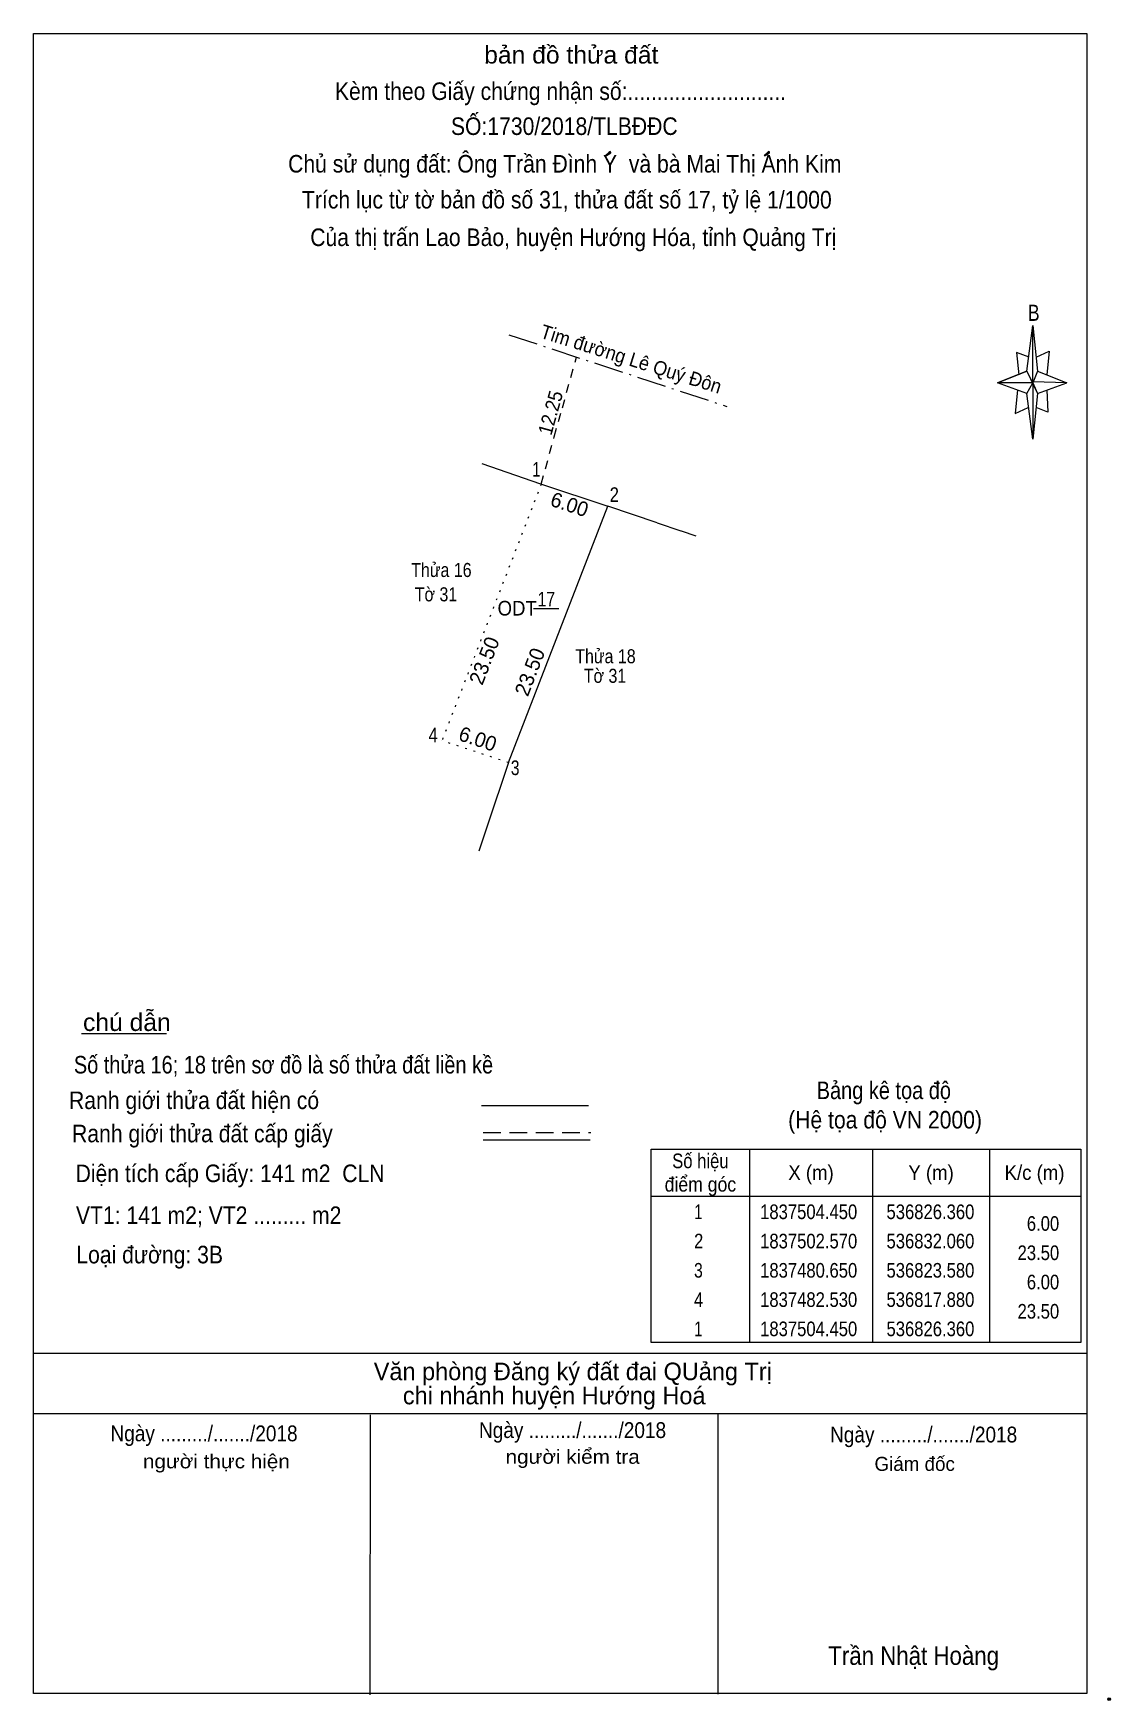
# Model space of a CAD drawing. Header units: metres. Extents: x 536783 to 536875, y 1837401 to 1837543.
import ezdxf
from ezdxf.enums import TextEntityAlignment as Align

# ---------------------------------------------------------------- set-up
doc = ezdxf.new("R2010")
doc.units = ezdxf.units.M
doc.header["$LTSCALE"] = 0.5
doc.header["$PDMODE"] = 32
doc.header["$PDSIZE"] = 0.25
for name, pattern in [('DOT_DASHED', [7.7, 5, -1.2, 0.3, -1.2]), ('DOTTED', [1.5, 0.3, -1.2]), ('MEDIUM_DASHED', [4.5, 3, -1.5]), ('SHORT_DASHED', [2.7, 1.5, -1.2])]:
    doc.linetypes.add(name, pattern=pattern)
for name, color, linetype, lineweight in [('10', 7, 'Continuous', 13), ('17', 7, 'Continuous', 13), ('23', 7, 'Continuous', 13), ('5', 7, 'Continuous', 13), ('6', 7, 'Continuous', 13), ('63', 7, 'Continuous', 13), ('8', 7, 'SHORT_DASHED', 13)]:
    doc.layers.add(name, color=color, linetype=linetype, lineweight=lineweight)

msp = doc.modelspace()

# ---------------------------------------------------------------- hatches: boundary and pattern name
at = {"layer": '5'}
for points in [[(536831.94, 1837532.51), (536832.23, 1837532.69), (536832.27, 1837532.72), (536832.3, 1837532.75), (536832.31, 1837532.78), (536832.29, 1837532.83), (536832.26, 1837532.85), (536832.2, 1837532.83), (536832.15, 1837532.8), (536832.14, 1837532.78), (536831.86, 1837532.51)], [(536845.5, 1837532.51), (536845.79, 1837532.69), (536845.83, 1837532.72), (536845.86, 1837532.75), (536845.87, 1837532.78), (536845.85, 1837532.83), (536845.82, 1837532.85), (536845.76, 1837532.83), (536845.71, 1837532.8), (536845.7, 1837532.78), (536845.42, 1837532.51)]]:
    msp.add_hatch(color=256, dxfattribs=at).paths.add_polyline_path(points)

# ---------------------------------------------------------------- linework, layer by layer
at = {"layer": '10', "linetype": 'DOT_DASHED'}
msp.add_line((536823.61, 1837517.2), (536842.23, 1837511.07), dxfattribs=at)
at = {"layer": '10'}
for p, q in [((536826.29, 1837504.47), (536832.06, 1837502.57)), ((536823.58, 1837480.65), (536832.06, 1837502.57)), ((536836.28, 1837501.14), (536832.06, 1837502.57)), ((536836.28, 1837501.14), (536838.28, 1837500.46)), ((536838.28, 1837500.46), (536838.33, 1837500.44)), ((536838.33, 1837500.44), (536839.57, 1837500.02)), ((536823.58, 1837480.65), (536823.18, 1837479.47)), ((536823.18, 1837479.47), (536822.15, 1837476.42)), ((536822.15, 1837476.42), (536821.03, 1837473.09))]:
    msp.add_line(p, q, dxfattribs=at)
at = {"layer": '17'}
msp.add_line((536787.1, 1837457.52), (536794.34, 1837457.52), dxfattribs=at)
for points in [[(536811.76, 1837401.02), (536811.76, 1837401.15), (536811.78, 1837424.93)], [(536841.47, 1837401.09), (536841.47, 1837401.15), (536841.49, 1837425)]]:
    msp.add_lwpolyline(points, dxfattribs=at)
at = {"layer": '23'}
for p, q in [((536821.3, 1837506.2), (536826.29, 1837504.47)), ((536826.29, 1837504.47), (536832.06, 1837502.57)), ((536836.28, 1837501.14), (536832.06, 1837502.57)), ((536836.28, 1837501.14), (536838.28, 1837500.46)), ((536838.28, 1837500.46), (536838.33, 1837500.44)), ((536838.33, 1837500.44), (536839.57, 1837500.02))]:
    msp.add_line(p, q, dxfattribs=at)
at = {"layer": '5'}
for p, q in [((536782.98, 1837401.15), (536782.98, 1837542.95)), ((536867.85, 1837514.09), (536868.35, 1837517.99)), ((536868.75, 1837514.09), (536871.25, 1837513.09)), ((536867.85, 1837512.19), (536865.35, 1837513.09)), ((536868.75, 1837512.19), (536868.35, 1837508.29)), ((536869.55, 1837512.49), (536869.65, 1837510.59)), ((536869.65, 1837510.59), (536868.65, 1837510.99))]:
    msp.add_line(p, q, dxfattribs=at)
for points in [[(536782.98, 1837542.95), (536872.98, 1837542.95), (536872.98, 1837401.15)], [(536868.05, 1837515.29), (536866.95, 1837515.69), (536867.15, 1837513.79)], [(536868.65, 1837515.29), (536869.75, 1837515.79), (536869.55, 1837513.79)], [(536868.35, 1837513.09), (536867.85, 1837514.09), (536865.35, 1837513.09)], [(536867.05, 1837512.49), (536866.85, 1837510.49), (536867.95, 1837510.99)], [(536868.35, 1837513.09), (536868.75, 1837512.19), (536871.25, 1837513.09)]]:
    msp.add_lwpolyline(points, dxfattribs=at)
for points in [[(536831.94, 1837532.51), (536832.23, 1837532.69), (536832.27, 1837532.72), (536832.3, 1837532.75), (536832.31, 1837532.78), (536832.29, 1837532.83), (536832.26, 1837532.85), (536832.2, 1837532.83), (536832.15, 1837532.8), (536832.14, 1837532.78), (536831.86, 1837532.51)], [(536845.5, 1837532.51), (536845.79, 1837532.69), (536845.83, 1837532.72), (536845.86, 1837532.75), (536845.87, 1837532.78), (536845.85, 1837532.83), (536845.82, 1837532.85), (536845.76, 1837532.83), (536845.71, 1837532.8), (536845.7, 1837532.78), (536845.42, 1837532.51)], [(536868.35, 1837517.99), (536868.75, 1837514.09), (536868.35, 1837513.09)], [(536868.35, 1837513.09), (536865.35, 1837513.09), (536867.85, 1837514.09), (536868.75, 1837512.19), (536871.25, 1837513.09), (536868.35, 1837513.19)], [(536868.35, 1837513.09), (536868.35, 1837508.29), (536867.85, 1837512.19)]]:
    msp.add_lwpolyline(points, close=True, dxfattribs=at)
at = {"layer": '6'}
for p, q in [((536821.26, 1837451.36), (536830.4, 1837451.36)), ((536821.4, 1837448.43), (536830.54, 1837448.43)), ((536782.98, 1837430.21), (536872.98, 1837430.21)), ((536782.98, 1837425.05), (536872.98, 1837425.05)), ((536872.98, 1837401.15), (536782.98, 1837401.15))]:
    msp.add_line(p, q, dxfattribs=at)
at = {"layer": '6', "linetype": 'MEDIUM_DASHED'}
msp.add_line((536821.4, 1837449.05), (536830.6, 1837449.05), dxfattribs=at)
at = {"layer": '6'}
msp.add_point((536874.88, 1837400.65), dxfattribs=at)
at = {"layer": '63'}
for p, q in [((536825.71, 1837493.82), (536827.86, 1837493.82)), ((536844.16, 1837447.63), (536844.16, 1837431.13)), ((536854.66, 1837447.63), (536854.66, 1837431.13)), ((536864.66, 1837447.63), (536864.66, 1837431.13)), ((536835.76, 1837443.63), (536872.46, 1837443.63))]:
    msp.add_line(p, q, dxfattribs=at)
msp.add_lwpolyline([(536835.76, 1837447.63), (536872.46, 1837447.63), (536872.46, 1837431.13), (536835.76, 1837431.13)], close=True, dxfattribs=at)
at = {"layer": '8'}
for p, q in [((536828.17, 1837510.96), (536829.38, 1837515.3)), ((536827.48, 1837508.49), (536828.17, 1837510.96)), ((536826.36, 1837504.45), (536827.48, 1837508.49))]:
    msp.add_line(p, q, dxfattribs=at)
at = {"layer": '8', "linetype": 'DOTTED'}
for p in [(536826.36, 1837504.45), (536823.58, 1837480.65)]:
    msp.add_line(p, (536817.88, 1837482.53), dxfattribs=at)

# ---------------------------------------------------------------- texts
at = {"layer": '5'}
for s, height, width, p in [('bản đồ thửa đất', 1.5, 1.05, (536828.93, 1837540.37)), ('Kèm theo Giấy chứng nhận số:...........................', 1.5, 0.9, (536828.01, 1837537.26)), ('SỐ:1730/2018/TLBĐĐC', 1.5, 0.9, (536828.335, 1837534.27)), ('Chủ sử dụng đất: Ông Trần Đình Y  và bà Mai Thị Anh Kim', 1.5, 0.9, (536828.375, 1837531.06)), ('Trích lục từ tờ bản đồ số 31, thửa đất số 17, tỷ lệ 1/1000 ', 1.5, 0.9, (536828.805, 1837527.99)), ('Của thị trấn Lao Bảo, huyện Hướng Hóa, tỉnh Quảng Trị', 1.5, 0.9, (536829.105, 1837524.78)), ('B', 1.378, 0.8, (536868.44, 1837518.39))]:
    msp.add_text(s, height=height, dxfattribs=dict(at, width=width)).set_placement(p, align=Align.CENTER)
at = {"layer": '6'}
for s, height, width, p in [('chú dẫn', 1.5, 1.05, (536790.97, 1837457.73)), ('Bảng kê tọa độ', 1.5, 0.85, (536855.63, 1837451.91)), ('Ranh giới thửa đất hiện có ', 1.5, 0.9, (536796.96, 1837451.06)), ('(Hệ tọa độ VN 2000)', 1.5, 0.9, (536855.735, 1837449.4)), ('Ranh giới thửa đất cấp giấy', 1.5, 0.9, (536797.42, 1837448.22)), ('Ngày ........./......./2018', 1.35, 0.9, (536797.56, 1837422.68)), ('Ngày ........./......./2018', 1.35, 0.9, (536829.04, 1837422.96)), ('Ngày ........./......./2018', 1.35, 0.9, (536859.03, 1837422.58)), ('người kiểm tra', 1.2, 1.1, (536829.05, 1837420.76)), ('người thực hiện', 1.2, 1.1, (536798.615, 1837420.37)), ('Trần Nhật Hoàng', 1.58, 0.9, (536858.175, 1837403.58))]:
    msp.add_text(s, height=height, dxfattribs=dict(at, width=width)).set_placement(p, align=Align.CENTER)
for s, width, p in [('Số thửa 16; 18 trên sơ đồ là số thửa đất liền kề', 0.85, (536786.44, 1837454.1)), ('Diện tích cấp Giấy: 141 m2  CLN', 0.9, (536786.59, 1837444.82)), ('VT1: 141 m2; VT2 ......... m2', 0.9, (536786.62, 1837441.24)), ('Loại đường: 3B', 0.9, (536786.65, 1837437.88))]:
    msp.add_text(s, height=1.5, dxfattribs=dict(at, width=width)).set_placement(p)
for s, height, p in [(' Văn phòng Đăng ký đất đai QUảng Trị', 1.5, (536828.785, 1837427.9)), ('chi nhánh huyện Hướng Hoá', 1.5, (536827.47, 1837425.84)), ('Giám đốc', 1.2, (536858.265, 1837420.15))]:
    msp.add_text(s, height=height, dxfattribs=at).set_placement(p, align=Align.CENTER)
at = {"layer": '63'}
for s, width, p in [(' 1', 0.75, (536826.3, 1837505.08)), (' 2', 0.85, (536833, 1837502.92)), (' 4', 0.85, (536817.53, 1837482.39)), (' 3', 0.8, (536824.51, 1837479.59)), ('6.00', 0.85, (536870.61, 1837440.66)), ('23.50', 0.85, (536870.61, 1837438.16)), ('6.00', 0.85, (536870.61, 1837435.66)), ('23.50', 0.85, (536870.61, 1837433.16))]:
    msp.add_text(s, height=1.25, dxfattribs=dict(at, width=width)).set_placement(p, align=Align.RIGHT)
for s, rotation, p in [('6.00', 341.746, (536828.5892, 1837502.1156)), ('23.50', 68.85, (536822.0826, 1837489.1395)), ('23.50', 68.85, (536825.9726, 1837488.1795)), ('6.00', 341.746, (536820.7492, 1837482.0856))]:
    msp.add_text(s, height=1.25, rotation=rotation, dxfattribs=at).set_placement(p, align=Align.CENTER)
for s, width, p in [('17', 0.8, (536826.8, 1837493.99)), ('ODT', 0.95, (536824.31, 1837493.22)), ('Số hiệu', 0.85, (536839.96, 1837446.01)), ('X (m)', 0.95, (536849.41, 1837445.01)), ('Y (m)', 0.95, (536859.665, 1837445.01)), ('K/c (m)', 0.95, (536868.505, 1837445.01)), ('điểm góc', 0.9, (536839.96, 1837444.01)), (' 1', 0.75, (536839.61, 1837441.66)), ('1837504.450', 0.85, (536849.21, 1837441.66)), ('536826.360', 0.85, (536859.61, 1837441.66)), (' 2', 0.85, (536839.615, 1837439.16)), ('1837502.570', 0.85, (536849.21, 1837439.16)), ('536832.060', 0.85, (536859.61, 1837439.16)), (' 3', 0.8, (536839.605, 1837436.66)), ('1837480.650', 0.85, (536849.21, 1837436.66)), ('536823.580', 0.85, (536859.61, 1837436.66)), (' 4', 0.85, (536839.61, 1837434.16)), ('1837482.530', 0.85, (536849.21, 1837434.16)), ('536817.880', 0.85, (536859.61, 1837434.16)), (' 1', 0.75, (536839.61, 1837431.66)), ('1837504.450', 0.85, (536849.21, 1837431.66)), ('536826.360', 0.85, (536859.61, 1837431.66))]:
    msp.add_text(s, height=1.25, dxfattribs=dict(at, width=width)).set_placement(p, align=Align.CENTER)
at = {"layer": '8', "width": 0.95}
for s, rotation, p in [('Tim đường Lê Quý Đôn', 342.581, (536833.8654, 1837514.5597)), ('12.25', 74.432, (536827.7368, 1837510.379))]:
    msp.add_text(s, height=1.2, rotation=rotation, dxfattribs=at).set_placement(p, align=Align.CENTER)
at = {"layer": '8', "width": 0.85}
for s, p in [('Thửa 16', (536817.835, 1837496.51)), ('Tờ 31', (536817.375, 1837494.43)), ('Thửa 18', (536831.85, 1837489.14)), ('Tờ 31', (536831.815, 1837487.47))]:
    msp.add_text(s, height=1.2, dxfattribs=at).set_placement(p, align=Align.CENTER)

doc.saveas('drawing.dxf')
